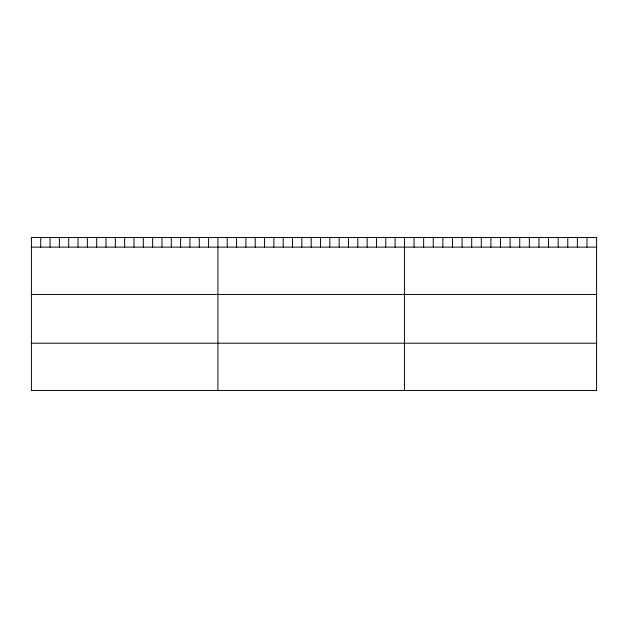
<?xml version="1.0" encoding="UTF-8"?>
<svg xmlns="http://www.w3.org/2000/svg" width="628" height="628" viewBox="0 0 628 628"><rect width="100%" height="100%" fill="white"/><g stroke="black" fill="none" stroke-linecap="round" stroke-linejoin="round"><path stroke-width="0.94" d="M31.4 247.126L596.6 247.126M31.4 294.454L596.6 294.454M31.4 343.21L596.6 343.21M586.992 237.47L586.992 247.126M577.383 237.47L577.383 247.126M567.775 237.47L567.775 247.126M558.166 237.47L558.166 247.126M548.558 237.47L548.558 247.126M538.95 237.47L538.95 247.126M529.341 237.47L529.341 247.126M519.733 237.47L519.733 247.126M510.124 237.47L510.124 247.126M500.516 237.47L500.516 247.126M490.908 237.47L490.908 247.126M481.299 237.47L481.299 247.126M471.691 237.47L471.691 247.126M462.082 237.47L462.082 247.126M452.474 237.47L452.474 247.126M442.866 237.47L442.866 247.126M433.257 237.47L433.257 247.126M423.649 237.47L423.649 247.126M414.04 237.47L414.04 247.126M404.432 237.47L404.432 390.53M395.106 237.47L395.106 247.126M385.78 237.47L385.78 247.126M376.455 237.47L376.455 247.126M367.129 237.47L367.129 247.126M357.803 237.47L357.803 247.126M348.477 237.47L348.477 247.126M339.151 237.47L339.151 247.126M329.826 237.47L329.826 247.126M320.5 237.47L320.5 247.126M311.174 237.47L311.174 247.126M301.848 237.47L301.848 247.126M292.522 237.47L292.522 247.126M283.197 237.47L283.197 247.126M273.871 237.47L273.871 247.126M264.545 237.47L264.545 247.126M255.219 237.47L255.219 247.126M245.893 237.47L245.893 247.126M236.568 237.47L236.568 247.126M227.242 237.47L227.242 247.126M217.916 237.47L217.916 390.53M208.59 237.47L208.59 247.126M199.264 237.47L199.264 247.126M189.939 237.47L189.939 247.126M180.613 237.47L180.613 247.126M171.287 237.47L171.287 247.126M161.961 237.47L161.961 247.126M152.635 237.47L152.635 247.126M143.31 237.47L143.31 247.126M133.984 237.47L133.984 247.126M124.658 237.47L124.658 247.126M115.332 237.47L115.332 247.126M106.006 237.47L106.006 247.126M96.681 237.47L96.681 247.126M87.355 237.47L87.355 247.126M78.029 237.47L78.029 247.126M68.703 237.47L68.703 247.126M59.377 237.47L59.377 247.126M50.052 237.47L50.052 247.126M40.726 237.47L40.726 247.126M596.6 237.47L31.4 237.47L31.4 390.53L596.6 390.53L596.6 237.47"/></g></svg>
